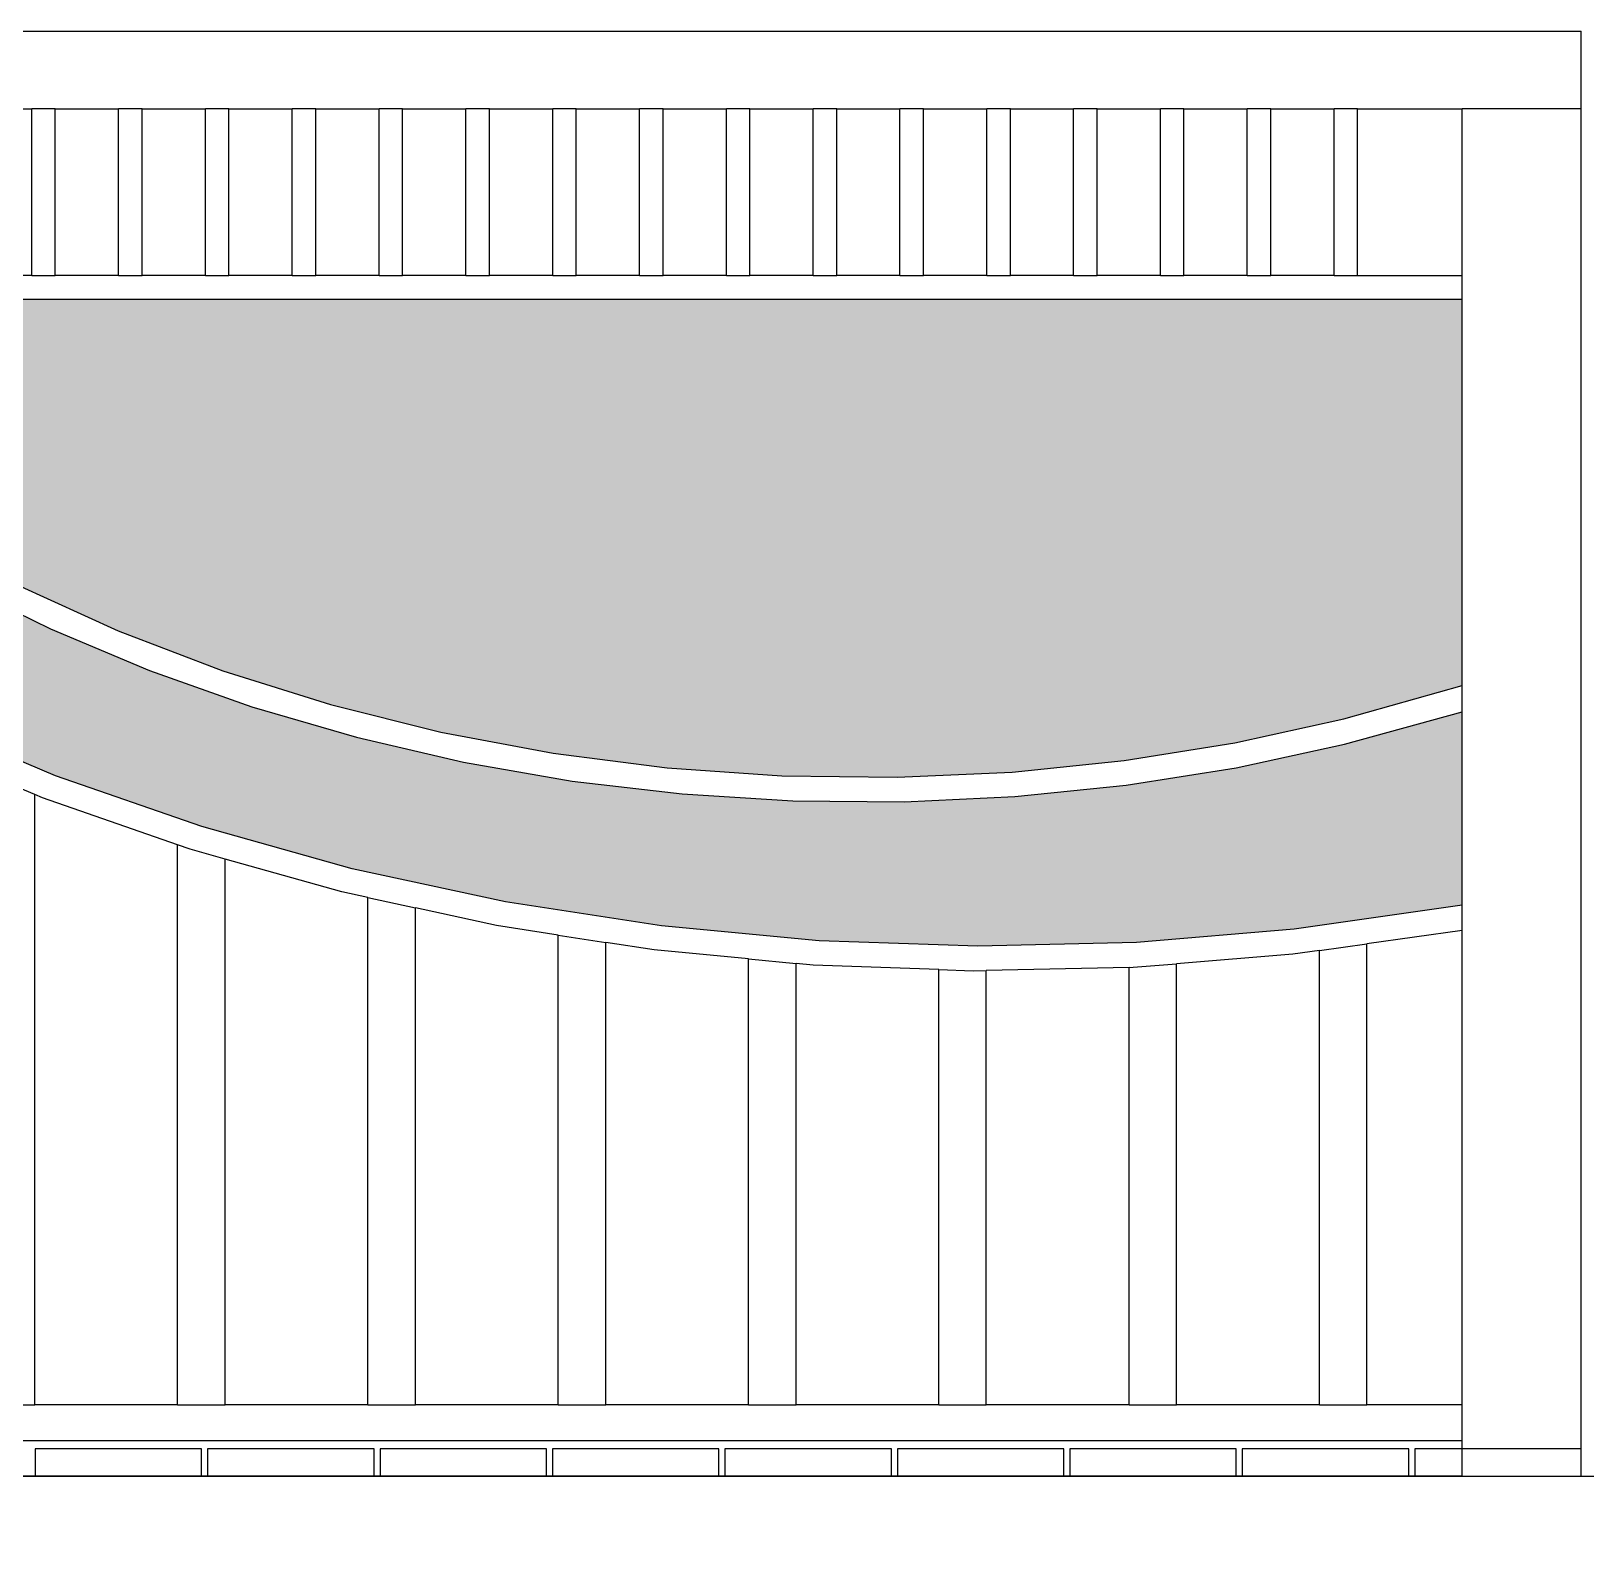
# Model space of a CAD drawing. Extents: x 396092 to 455492, y 17293 to 132793.
# Drawn here: x 427518 to 428825, y 59822 to 61106 of the extents above; entities that cross this region are included whole.
import ezdxf

# ---------------------------------------------------------------- set-up
doc = ezdxf.new("R2010")
doc.units = 0
doc.header["$LTSCALE"] = 1000
doc.header["$MEASUREMENT"] = 0
for name, color, linetype in [('MU', 34, 'Continuous'), ('W-FLOAT_BOWL浮筒', 253, 'Continuous'), ('W-STEEL_FRAME钢架', 3, 'Continuous'), ('W-WOOD_FLOOR木地板', 30, 'Continuous')]:
    doc.layers.add(name, color=color, linetype=linetype)

# ---------------------------------------------------------------- blocks, each defined once
blk = doc.blocks.new('*U4')
at = {"layer": 'W-WOOD_FLOOR木地板'}
blk.add_lwpolyline([(-70, -11.5), (70, -11.5), (70, 11.5), (-70, 11.5)], close=True, dxfattribs=at)

msp = doc.modelspace()

# ---------------------------------------------------------------- hatches: boundary and pattern name
h = msp.add_hatch()
h.set_pattern_fill('HEX', color=8, scale=20)
h.set_pattern_definition([(0, (119873.977, 11692.743), (0, 32.99556), [19.05, -38.1]), (120, (119873.977, 11692.743), (-28.574993, -16.49778), [19.05, -38.1]), (60, (119893.027, 11692.743), (-28.574993, 16.49778), [19.05, -38.1])])
h.paths.add_polyline_path([(412171.5, 60207.3), (412071.2, 60260.5), (411976.6, 60302.8), (411878.6, 60339.4), (411777.6, 60369.9), (411674.3, 60394.4), (411593.9, 60408.4), (411512.6, 60417.8), (411430.6, 60422.5), (411348.5, 60422.6), (411266.6, 60418), (411185.2, 60408.8), (411104.8, 60395), (411025.7, 60376.6), (410944.2, 60352.3), (410865.2, 60323), (410789.1, 60288.7), (410716.4, 60249.8), (410527.2, 60130.7), (410400.4, 60062.6), (410267.7, 60002.6), (410130, 59951), (412161.7, 59951), (412171.5, 59951)])
h.paths.add_polyline_path([(414307.4, 60795), (414371.4, 60846.2), (414409.3, 60881), (412438.4, 60881), (412474.8, 60847.5), (412537.1, 60797.4), (412603.3, 60750.8), (412673, 60707.9), (412746, 60668.9), (412822, 60634), (412900.6, 60603.2), (412981.5, 60576.9), (413064.3, 60555), (413148.7, 60537.7), (413234.3, 60525), (413322.9, 60516.8), (413411.9, 60513.7), (413501, 60515.5), (413589.8, 60522.3), (413677.8, 60534.1), (413764.6, 60550.7), (413849.8, 60572.1), (413933.2, 60598.3), (414014.1, 60629.1), (414092.4, 60664.3), (414167.6, 60703.8), (414239.4, 60747.5)], flags=17)
h.paths.add_polyline_path([(414148.7, 60532), (414261.4, 60578.2), (414369.8, 60630.8), (414473.4, 60689.8), (414571.7, 60754.7), (414664, 60825.2), (414727.4, 60881), (414442.4, 60881), (414402.9, 60843.6), (414337.6, 60789.8), (414267.9, 60739.9), (414194.3, 60694), (414117.1, 60652.4), (414036.5, 60615.3), (413953.1, 60582.9), (413867.2, 60555.2), (413779.1, 60532.6), (413689.4, 60514.9), (413598.5, 60502.4), (413506.7, 60495.1), (413414.5, 60493), (413322.3, 60496.2), (413230.7, 60504.5), (413141.6, 60517.8), (413053.8, 60536), (412967.7, 60559), (412883.7, 60586.8), (412802.1, 60619.2), (412723.4, 60656.1), (412647.9, 60697.3), (412575.8, 60742.5), (412507.7, 60791.7), (412443.7, 60844.6), (412405.3, 60881), (412391.5, 60881), (412391.5, 60750.6), (412520.1, 60659.2), (412609.1, 60607.3), (412702.5, 60560.8), (412799.6, 60519.9), (412900, 60485), (413003.2, 60456), (413108.6, 60433.3), (413215.8, 60416.8), (413324.1, 60406.8), (413432.9, 60403.2), (413541.9, 60406), (413667, 60416.8), (413790.8, 60434.8), (413912.8, 60460.2), (414032.3, 60492.6)])
h.paths.add_polyline_path([(412542.5, 60022.1), (412465, 60088.5), (412391.5, 60142.7), (412391.5, 59951), (412613.7, 59951)])
h.paths.add_polyline_path([(414991.5, 60397.1), (414842.5, 60365.8), (414706.1, 60328.5), (414573.2, 60283.5), (414444.4, 60230.9), (414320.3, 60171.1), (414201.6, 60104.3), (414088.8, 60030.8), (413982.5, 59951), (414981.7, 59951), (414991.5, 59951)])
h.paths.add_polyline_path([(415731.5, 60338.6), (415686.3, 60354.8), (415613.8, 60376.1), (415539.8, 60393.4), (415464.6, 60406.7), (415388.5, 60415.8), (415311.8, 60420.8), (415234.9, 60421.6), (415158.1, 60418.3), (415091.5, 60411.7), (415091.5, 59951), (415731.5, 59951)])
h.paths.add_polyline_path([(416175, 60055.5), (416125.3, 60104), (416071.8, 60149.7), (416014.9, 60192.4), (415954.6, 60231.9), (415891.5, 60267.9), (415891.5, 59951), (416262.3, 59951), (416220.7, 60004.4)])
h.paths.add_polyline_path([(417691.5, 60881), (417681.7, 60881), (416132.7, 60881), (416175.4, 60840.7), (416244.1, 60784.3), (416317.5, 60732), (416395.1, 60684.1), (416476.5, 60640.7), (416561.4, 60602.1), (416649.4, 60568.5), (416739.9, 60540.1), (416832.7, 60516.9), (416927.2, 60499.1), (417022.9, 60486.8), (417119.4, 60480.1), (417216.3, 60478.9), (417313.1, 60483.3), (417407.2, 60492.9), (417500.3, 60507.9), (417591.9, 60528.1), (417691.5, 60556.1)])
h.paths.add_polyline_path([(416504.5, 60603.6), (416424.3, 60643.2), (416347.3, 60687), (416274.1, 60734.9), (416204.8, 60786.6), (416139.9, 60842.1), (416100, 60881), (415891.5, 60881), (415891.5, 60862.8), (415944.2, 60813.7), (416045.5, 60732.6), (416154, 60658), (416268.9, 60590.4), (416389.7, 60530.1), (416508.7, 60480.2), (416631.6, 60437.4), (416758, 60402), (416887.1, 60374), (417018.2, 60353.8), (417150.8, 60341.3), (417284.1, 60336.7), (417417.5, 60339.9), (417550.2, 60351), (417691.5, 60371.2), (417691.5, 60534), (417592.4, 60506.6), (417501.3, 60486.9), (417408.8, 60472.2), (417315.3, 60462.7), (417222.1, 60458.3), (417128.6, 60459), (417035.5, 60464.9), (416943, 60475.7), (416851.6, 60491.6), (416761.6, 60512.5), (416673.6, 60538.2), (416587.7, 60568.6)])
h.paths.add_polyline_path([(419067.5, 60178.4), (418980.9, 60224), (418890.8, 60264.6), (418797.6, 60300.1), (418701.7, 60330.3), (418603.5, 60355), (418503.5, 60374.2), (418402.1, 60387.7), (418299.9, 60395.5), (418197.3, 60397.6), (418094.7, 60393.9), (417992.7, 60384.4), (417901.5, 60370.7), (417901.5, 59951), (419370.5, 59951), (419302, 60014.1), (419228.4, 60073.2), (419150.1, 60128.1)])
h.paths.add_polyline_path([(419566.4, 60607.5), (419483.3, 60646), (419403.5, 60689), (419327.2, 60736.2), (419254.8, 60787.4), (419186.7, 60842.4), (419144.8, 60881), (418392.3, 60881), (418499, 60802.2), (418640.7, 60711.3), (418789.6, 60628.6), (418945, 60554.5), (419106.2, 60489.3), (419272.4, 60433.4), (419442.8, 60387), (419616.7, 60350.4), (419793.1, 60323.6), (419971.4, 60306.9), (420150.7, 60300.2), (420265, 60302.4), (420378.8, 60311), (420501.5, 60327.2), (420501.5, 60491.9), (420397.4, 60479.5), (420302.4, 60473.4), (420207.1, 60472.5), (420112, 60476.7), (420017.4, 60486), (419923.7, 60500.4), (419831.4, 60519.9), (419740.8, 60544.3), (419652.3, 60573.5)])
h.paths.add_polyline_path([(420501.5, 60881), (420491.7, 60881), (419178.4, 60881), (419223.1, 60841.1), (419295.1, 60785.3), (419371.6, 60733.7), (419452.3, 60686.6), (419536.7, 60644.2), (419624.4, 60606.7), (419715.1, 60574.4), (419808.2, 60547.2), (419903.4, 60525.5), (420000.2, 60509.2), (420098.1, 60498.5), (420196.7, 60493.3), (420295.5, 60493.9), (420394, 60500), (420501.5, 60512.9)])
h.paths.add_polyline_path([(421207.6, 60851.4), (421234.9, 60881), (420601.5, 60881), (420601.5, 60532), (420651.2, 60543.5), (420722.7, 60563.5), (420792.5, 60587.4), (420860.2, 60615), (420925.5, 60646.2), (420988.2, 60680.9), (421048, 60718.9), (421104.7, 60760.2), (421158, 60804.4)])
h.paths.add_polyline_path([(421323.4, 60675.8), (421408.5, 60746.2), (421487.3, 60821.3), (421541.4, 60881), (421265.9, 60881), (421236.9, 60848.6), (421185.8, 60798.9), (421130.8, 60752.2), (421072.1, 60708.6), (421010, 60668.4), (420944.7, 60631.8), (420876.6, 60598.9), (420806, 60569.8), (420733.2, 60544.7), (420658.5, 60523.7), (420601.5, 60510.7), (420601.5, 60346.9), (420707.2, 60372.8), (420819.9, 60407.8), (420929.3, 60449.2), (421034.9, 60497), (421136.1, 60550.9), (421232.4, 60610.6)])
h.paths.add_polyline_path([(423201.5, 60207.3), (423101.2, 60260.5), (423006.6, 60302.8), (422908.6, 60339.4), (422807.6, 60369.9), (422704.3, 60394.4), (422623.9, 60408.4), (422542.6, 60417.8), (422460.6, 60422.5), (422378.5, 60422.6), (422296.6, 60418), (422215.2, 60408.8), (422134.8, 60395), (422055.7, 60376.6), (421974.2, 60352.3), (421895.2, 60323), (421819.1, 60288.7), (421746.4, 60249.8), (421557.2, 60130.7), (421430.4, 60062.6), (421297.7, 60002.6), (421160, 59951), (423191.7, 59951), (423201.5, 59951)])
h.paths.add_polyline_path([(423753.4, 60656.1), (423677.9, 60697.3), (423605.8, 60742.5), (423537.7, 60791.7), (423473.7, 60844.6), (423435.3, 60881), (423421.5, 60881), (423421.5, 60750.6), (423550.1, 60659.2), (423639.1, 60607.3), (423732.5, 60560.8), (423829.6, 60519.9), (423930, 60485), (424033.2, 60456), (424138.6, 60433.3), (424245.8, 60416.8), (424354.1, 60406.8), (424462.9, 60403.2), (424571.9, 60406), (424697, 60416.8), (424820.8, 60434.8), (424942.8, 60460.2), (425062.3, 60492.6), (425178.7, 60532), (425291.4, 60578.2), (425399.8, 60630.8), (425503.4, 60689.8), (425601.7, 60754.7), (425694, 60825.2), (425757.4, 60881), (425472.4, 60881), (425432.9, 60843.6), (425367.6, 60789.8), (425297.9, 60739.9), (425224.3, 60694), (425147.1, 60652.4), (425066.5, 60615.3), (424983.1, 60582.9), (424897.2, 60555.2), (424809.1, 60532.6), (424719.4, 60514.9), (424628.5, 60502.4), (424536.7, 60495.1), (424444.5, 60493), (424352.3, 60496.2), (424260.7, 60504.5), (424171.6, 60517.8), (424083.8, 60536), (423997.7, 60559), (423913.7, 60586.8), (423832.1, 60619.2)])
h.paths.add_polyline_path([(425337.4, 60795), (425401.4, 60846.2), (425439.3, 60881), (423468.4, 60881), (423504.8, 60847.5), (423567.1, 60797.4), (423633.3, 60750.8), (423703, 60707.9), (423776, 60668.9), (423852, 60634), (423930.6, 60603.2), (424011.5, 60576.9), (424094.3, 60555), (424178.7, 60537.7), (424264.3, 60525), (424352.9, 60516.8), (424441.9, 60513.7), (424531, 60515.5), (424619.8, 60522.3), (424707.8, 60534.1), (424794.6, 60550.7), (424879.8, 60572.1), (424963.2, 60598.3), (425044.1, 60629.1), (425122.4, 60664.3), (425197.6, 60703.8), (425269.4, 60747.5)], flags=17)
h.paths.add_polyline_path([(423572.5, 60022.1), (423495, 60088.5), (423421.5, 60142.7), (423421.5, 59951), (423643.7, 59951)])
h.paths.add_polyline_path([(426021.5, 60397.1), (425872.5, 60365.8), (425736.1, 60328.5), (425603.2, 60283.5), (425474.4, 60230.9), (425350.3, 60171.1), (425231.6, 60104.3), (425118.8, 60030.8), (425012.5, 59951), (426011.7, 59951), (426021.5, 59951)])
h.paths.add_polyline_path([(427044.9, 60192.4), (426984.6, 60231.9), (426921.4, 60268), (426855.4, 60300.6), (426786.9, 60329.6), (426716.3, 60354.8), (426643.8, 60376.1), (426569.8, 60393.4), (426494.6, 60406.7), (426418.5, 60415.8), (426341.8, 60420.8), (426264.9, 60421.6), (426188.1, 60418.3), (426121.5, 60411.7), (426121.5, 59951), (427292.3, 59951), (427250.7, 60004.4), (427205, 60055.5), (427155.3, 60104), (427101.8, 60149.7)])
h.paths.add_polyline_path([(428721.5, 60881), (428711.7, 60881), (427162.7, 60881), (427205.4, 60840.7), (427274.1, 60784.3), (427347.5, 60732), (427425.1, 60684.1), (427506.5, 60640.7), (427591.4, 60602.1), (427679.4, 60568.5), (427769.9, 60540.1), (427862.7, 60516.9), (427957.2, 60499.1), (428052.9, 60486.8), (428149.4, 60480.1), (428246.3, 60478.9), (428343.1, 60483.3), (428437.2, 60492.9), (428530.3, 60507.9), (428621.9, 60528.1), (428721.5, 60556.1)])
h.paths.add_polyline_path([(428721.5, 60534), (428622.4, 60506.6), (428531.3, 60486.9), (428438.8, 60472.2), (428345.3, 60462.7), (428252.1, 60458.3), (428158.6, 60459), (428065.5, 60464.9), (427973, 60475.7), (427881.6, 60491.6), (427791.6, 60512.5), (427703.6, 60538.2), (427617.7, 60568.6), (427534.5, 60603.6), (427454.3, 60643.2), (427377.3, 60687), (427304.1, 60734.9), (427234.8, 60786.6), (427169.9, 60842.1), (427130, 60881), (426902, 60881), (426974.2, 60813.7), (427075.5, 60732.6), (427184, 60658), (427298.9, 60590.4), (427419.7, 60530.1), (427538.7, 60480.2), (427661.6, 60437.4), (427788, 60402), (427917.1, 60374), (428048.2, 60353.8), (428180.8, 60341.3), (428314.1, 60336.7), (428447.5, 60339.9), (428580.2, 60351), (428721.5, 60371.2)])
h.paths.add_polyline_path([(429920.8, 60264.6), (429827.6, 60300.1), (429731.7, 60330.3), (429633.5, 60355), (429533.5, 60374.2), (429432.1, 60387.7), (429329.9, 60395.5), (429227.3, 60397.6), (429124.7, 60393.9), (429022.7, 60384.4), (428931.5, 60370.7), (428931.5, 59951), (430400.5, 59951), (430332, 60014.1), (430258.4, 60073.2), (430180.1, 60128.1), (430097.5, 60178.4), (430010.9, 60224)])
h.paths.add_polyline_path([(430433.5, 60689), (430357.2, 60736.2), (430284.8, 60787.4), (430216.7, 60842.4), (430174.8, 60881), (429422.3, 60881), (429529, 60802.2), (429670.7, 60711.3), (429819.6, 60628.6), (429975, 60554.5), (430136.2, 60489.3), (430302.4, 60433.4), (430472.8, 60387), (430646.7, 60350.4), (430731.5, 60337.5), (430731.5, 60557.3), (430682.3, 60573.5), (430596.4, 60607.5), (430513.3, 60646)])
h.paths.add_polyline_path([(430731.5, 60881), (430208.4, 60881), (430253.1, 60841.1), (430325.1, 60785.3), (430401.6, 60733.7), (430482.3, 60686.6), (430566.7, 60644.2), (430654.4, 60606.7), (430731.5, 60579.2)], flags=16)
h.paths.add_polyline_path([(431531.5, 60881), (431521.7, 60881), (430891.5, 60881), (430891.5, 60535), (430933.4, 60525.5), (431030.2, 60509.2), (431128.1, 60498.5), (431226.7, 60493.3), (431325.5, 60493.9), (431424, 60500), (431531.5, 60512.9)])
h.paths.add_polyline_path([(431531.5, 60491.9), (431427.4, 60479.5), (431332.4, 60473.4), (431237.1, 60472.5), (431142, 60476.7), (431047.4, 60486), (430953.7, 60500.4), (430891.5, 60513.5), (430891.5, 60317.2), (431001.4, 60306.9), (431180.7, 60300.2), (431295, 60302.4), (431408.8, 60311), (431531.5, 60327.2)])
h.paths.add_polyline_path([(432134.7, 60760.2), (432188, 60804.4), (432237.6, 60851.4), (432264.9, 60881), (431631.5, 60881), (431631.5, 60532), (431681.2, 60543.5), (431752.7, 60563.5), (431822.5, 60587.4), (431890.2, 60615), (431955.5, 60646.2), (432018.2, 60680.9), (432078, 60718.9)])

# ---------------------------------------------------------------- linework, layer by layer
at = {"layer": 'MU', "color": 37}
for p, q in [((423391.5, 61106.4), (428821.5, 61106.4)), ((428821.5, 59891), (428821.5, 61106.4)), ((427418.6, 61041), (427518.7, 61041)), ((427538.5, 61041), (427518.7, 61041)), ((427518.7, 60901), (427518.7, 61041)), ((427538.5, 60901), (427538.5, 61041)), ((427538.5, 61041), (427591.7, 61041)), ((427611.5, 61041), (427591.7, 61041)), ((427591.7, 60901), (427591.7, 61041)), ((427611.5, 60901), (427611.5, 61041)), ((427611.5, 61041), (427664.7, 61041)), ((427684.5, 61041), (427664.7, 61041)), ((427664.7, 60901), (427664.7, 61041)), ((427684.5, 60901), (427684.5, 61041)), ((427684.5, 61041), (427737.7, 61041)), ((427757.5, 61041), (427737.7, 61041)), ((427737.7, 60901), (427737.7, 61041)), ((427757.5, 60901), (427757.5, 61041)), ((427757.5, 61041), (427810.7, 61041)), ((427830.5, 61041), (427810.7, 61041)), ((427810.7, 60901), (427810.7, 61041)), ((427830.5, 60901), (427830.5, 61041)), ((427830.5, 61041), (427883.7, 61041)), ((427903.5, 61041), (427883.7, 61041)), ((427883.7, 60901), (427883.7, 61041)), ((427903.5, 60901), (427903.5, 61041)), ((427903.5, 61041), (427956.7, 61041)), ((427976.5, 61041), (427956.7, 61041)), ((427956.7, 60901), (427956.7, 61041)), ((427976.5, 60901), (427976.5, 61041)), ((427976.5, 61041), (428029.7, 61041)), ((428049.5, 61041), (428029.7, 61041)), ((428029.7, 60901), (428029.7, 61041)), ((428049.5, 60901), (428049.5, 61041)), ((428049.5, 61041), (428102.7, 61041)), ((428122.5, 61041), (428102.7, 61041)), ((428102.7, 60901), (428102.7, 61041)), ((428122.5, 60901), (428122.5, 61041)), ((428122.5, 61041), (428175.7, 61041)), ((428195.5, 61041), (428175.7, 61041)), ((428175.7, 60901), (428175.7, 61041)), ((428195.5, 60901), (428195.5, 61041)), ((428195.5, 61041), (428248.7, 61041)), ((428268.5, 61041), (428248.7, 61041)), ((428248.7, 60901), (428248.7, 61041)), ((428268.5, 60901), (428268.5, 61041)), ((428268.5, 61041), (428321.7, 61041)), ((428341.5, 61041), (428321.7, 61041)), ((428321.7, 60901), (428321.7, 61041)), ((428341.5, 60901), (428341.5, 61041)), ((428341.5, 61041), (428394.7, 61041)), ((428414.5, 61041), (428394.7, 61041)), ((428394.7, 60901), (428394.7, 61041)), ((428414.5, 60901), (428414.5, 61041)), ((428414.5, 61041), (428467.7, 61041)), ((428487.5, 61041), (428467.7, 61041)), ((428467.7, 60901), (428467.7, 61041)), ((428487.5, 60901), (428487.5, 61041)), ((428487.5, 61041), (428540.7, 61041)), ((428560.5, 61041), (428540.7, 61041)), ((428540.7, 60901), (428540.7, 61041)), ((428560.5, 60901), (428560.5, 61041)), ((428560.5, 61041), (428613.7, 61041)), ((428633.5, 61041), (428613.7, 61041)), ((428613.7, 60901), (428613.7, 61041)), ((428633.5, 60901), (428633.5, 61041)), ((428633.5, 61041), (428721.5, 61041)), ((428821.5, 61041), (428721.5, 61041)), ((428721.5, 60901), (428721.5, 61041)), ((427518.7, 60901), (427418.6, 60901)), ((427518.7, 60901), (427538.5, 60901)), ((427591.7, 60901), (427538.5, 60901)), ((427591.7, 60901), (427611.5, 60901)), ((427664.7, 60901), (427611.5, 60901)), ((427664.7, 60901), (427684.5, 60901)), ((427737.7, 60901), (427684.5, 60901)), ((427737.7, 60901), (427757.5, 60901)), ((427810.7, 60901), (427757.5, 60901)), ((427810.7, 60901), (427830.5, 60901)), ((427883.7, 60901), (427830.5, 60901)), ((427883.7, 60901), (427903.5, 60901)), ((427956.7, 60901), (427903.5, 60901)), ((427956.7, 60901), (427976.5, 60901)), ((428029.7, 60901), (427976.5, 60901)), ((428029.7, 60901), (428049.5, 60901)), ((428102.7, 60901), (428049.5, 60901)), ((428102.7, 60901), (428122.5, 60901)), ((428175.7, 60901), (428122.5, 60901)), ((428175.7, 60901), (428195.5, 60901)), ((428248.7, 60901), (428195.5, 60901)), ((428248.7, 60901), (428268.5, 60901)), ((428321.7, 60901), (428268.5, 60901)), ((428321.7, 60901), (428341.5, 60901)), ((428394.7, 60901), (428341.5, 60901)), ((428394.7, 60901), (428414.5, 60901)), ((428467.7, 60901), (428414.5, 60901)), ((428467.7, 60901), (428487.5, 60901)), ((428540.7, 60901), (428487.5, 60901)), ((428540.7, 60901), (428560.5, 60901)), ((428613.7, 60901), (428560.5, 60901)), ((428613.7, 60901), (428633.5, 60901)), ((428633.5, 60901), (428721.5, 60901)), ((428721.5, 60881), (428721.5, 60901)), ((427162.7, 60881), (428711.7, 60881)), ((428711.7, 60881), (428721.5, 60881)), ((428721.5, 59951), (428721.5, 60881)), ((427454.3, 60643.2), (427534.5, 60603.6)), ((427506.5, 60640.7), (427591.4, 60602.1)), ((427534.5, 60603.6), (427617.7, 60568.6)), ((427591.4, 60602.1), (427679.4, 60568.5)), ((427617.7, 60568.6), (427703.6, 60538.2)), ((427679.4, 60568.5), (427769.9, 60540.1)), ((428621.9, 60528.1), (428721.5, 60556.1)), ((427538.7, 60480.2), (427419.7, 60530.1)), ((427703.6, 60538.2), (427791.6, 60512.5)), ((427769.9, 60540.1), (427862.7, 60516.9)), ((428530.3, 60507.9), (428621.9, 60528.1)), ((428622.4, 60506.6), (428721.5, 60534)), ((427862.7, 60516.9), (427957.2, 60499.1)), ((427791.6, 60512.5), (427881.6, 60491.6)), ((428437.2, 60492.9), (428530.3, 60507.9)), ((428531.3, 60486.9), (428622.4, 60506.6)), ((427881.6, 60491.6), (427973, 60475.7)), ((427957.2, 60499.1), (428052.9, 60486.8)), ((428343.1, 60483.3), (428437.2, 60492.9)), ((427521.3, 60464.3), (427481.3, 60481.1)), ((427661.6, 60437.4), (427538.7, 60480.2)), ((427973, 60475.7), (428065.5, 60464.9)), ((428052.9, 60486.8), (428149.4, 60480.1)), ((428149.4, 60480.1), (428246.3, 60478.9)), ((428246.3, 60478.9), (428343.1, 60483.3)), ((428438.8, 60472.2), (428531.3, 60486.9)), ((427521.3, 59951), (427521.3, 60464.3)), ((427527.7, 60461.6), (427521.3, 60464.3)), ((428065.5, 60464.9), (428158.6, 60459)), ((428252.1, 60458.3), (428345.3, 60462.7)), ((428345.3, 60462.7), (428438.8, 60472.2)), ((427641.3, 60422.1), (427527.7, 60461.6)), ((428158.6, 60459), (428252.1, 60458.3)), ((427788, 60402), (427661.6, 60437.4)), ((427651.8, 60418.4), (427641.3, 60422.1)), ((427641.3, 59951), (427641.3, 60422.1)), ((427681.3, 60410.1), (427651.8, 60418.4)), ((427681.3, 59951), (427681.3, 60410.1)), ((427779.3, 60382.6), (427681.3, 60410.1)), ((427917.1, 60374), (427788, 60402)), ((427801.3, 60377.8), (427779.3, 60382.6)), ((427801.3, 60377.8), (427841.3, 60369.1)), ((427801.3, 59951), (427801.3, 60377.8)), ((428048.2, 60353.8), (427917.1, 60374)), ((428721.5, 60371.2), (428580.2, 60351)), ((427841.3, 59951), (427841.3, 60369.1)), ((427909.5, 60354.3), (427841.3, 60369.1)), ((427961.3, 60346.2), (427909.5, 60354.3)), ((427961.3, 60346.2), (428001.3, 60340)), ((427961.3, 59951), (427961.3, 60346.2)), ((428180.8, 60341.3), (428048.2, 60353.8)), ((428580.2, 60351), (428447.5, 60339.9)), ((428721.5, 60350.1), (428641.3, 60338.8)), ((428001.3, 59951), (428001.3, 60340)), ((428041.9, 60333.7), (428001.3, 60340)), ((428121.3, 60326.1), (428041.9, 60333.7)), ((428314.1, 60336.7), (428180.8, 60341.3)), ((428447.5, 60339.9), (428314.1, 60336.7)), ((428601.3, 60333.1), (428578.9, 60330)), ((428601.3, 60333.1), (428641.3, 60338.8)), ((428601.3, 59951), (428601.3, 60333.1)), ((428641.3, 59951), (428641.3, 60338.8)), ((428121.3, 60326.1), (428161.3, 60322.3)), ((428121.3, 59951), (428121.3, 60326.1)), ((428161.3, 59951), (428161.3, 60322.3)), ((428175.7, 60320.9), (428161.3, 60322.3)), ((428281.3, 60317.1), (428175.7, 60320.9)), ((428441.3, 60319), (428321.3, 60316.3)), ((428441.3, 60319), (428444.9, 60319.1)), ((428441.3, 59951), (428441.3, 60319)), ((428444.9, 60319.1), (428481.3, 60322)), ((428578.9, 60330), (428481.3, 60322)), ((428481.3, 59951), (428481.3, 60322)), ((428281.3, 60317.1), (428310.3, 60316)), ((428281.3, 59951), (428281.3, 60317.1)), ((428310.3, 60316), (428321.3, 60316.3)), ((428321.3, 59951), (428321.3, 60316.3)), ((427481.3, 59951), (427521.3, 59951)), ((427641.3, 59951), (427521.3, 59951)), ((427641.3, 59951), (427681.3, 59951)), ((427801.3, 59951), (427681.3, 59951)), ((427801.3, 59951), (427841.3, 59951)), ((427961.3, 59951), (427841.3, 59951)), ((427961.3, 59951), (428001.3, 59951)), ((428121.3, 59951), (428001.3, 59951)), ((428121.3, 59951), (428161.3, 59951)), ((428281.3, 59951), (428161.3, 59951)), ((428281.3, 59951), (428321.3, 59951)), ((428441.3, 59951), (428321.3, 59951)), ((428441.3, 59951), (428481.3, 59951)), ((428601.3, 59951), (428481.3, 59951)), ((428601.3, 59951), (428641.3, 59951)), ((428721.5, 59951), (428641.3, 59951)), ((428721.5, 59921), (428721.5, 59951)), ((426121.5, 59921), (428721.5, 59921)), ((428721.5, 59891), (428721.5, 59921)), ((428721.5, 59891), (426121.5, 59891)), ((428721.5, 59891), (428821.5, 59891))]:
    msp.add_line(p, q, dxfattribs=at)
at = {"layer": 'W-STEEL_FRAME钢架', "elevation": 3000}
msp.add_lwpolyline([(415731.5, 59791), (406061.5, 59791), (406061.5, 59891), (440561.5, 59891), (440561.5, 59791), (438391.5, 59791)], dxfattribs=at)

# ---------------------------------------------------------------- block references
at = {"layer": 'W-FLOAT_BOWL浮筒', "color": 0, "linetype": 'ByBlock', "lineweight": -2, "transparency": 16777216}
for p in [(427591.5, 59902.5, 3000), (427736.5, 59902.5, 3000), (427881.5, 59902.5, 3000), (428026.5, 59902.5, 3000), (428171.5, 59902.5, 3000), (428316.5, 59902.5, 3000), (428461.5, 59902.5, 3000), (428606.5, 59902.5, 3000), (428751.5, 59902.5, 3000)]:
    msp.add_blockref('*U4', p, dxfattribs=at)

doc.saveas('drawing.dxf')
